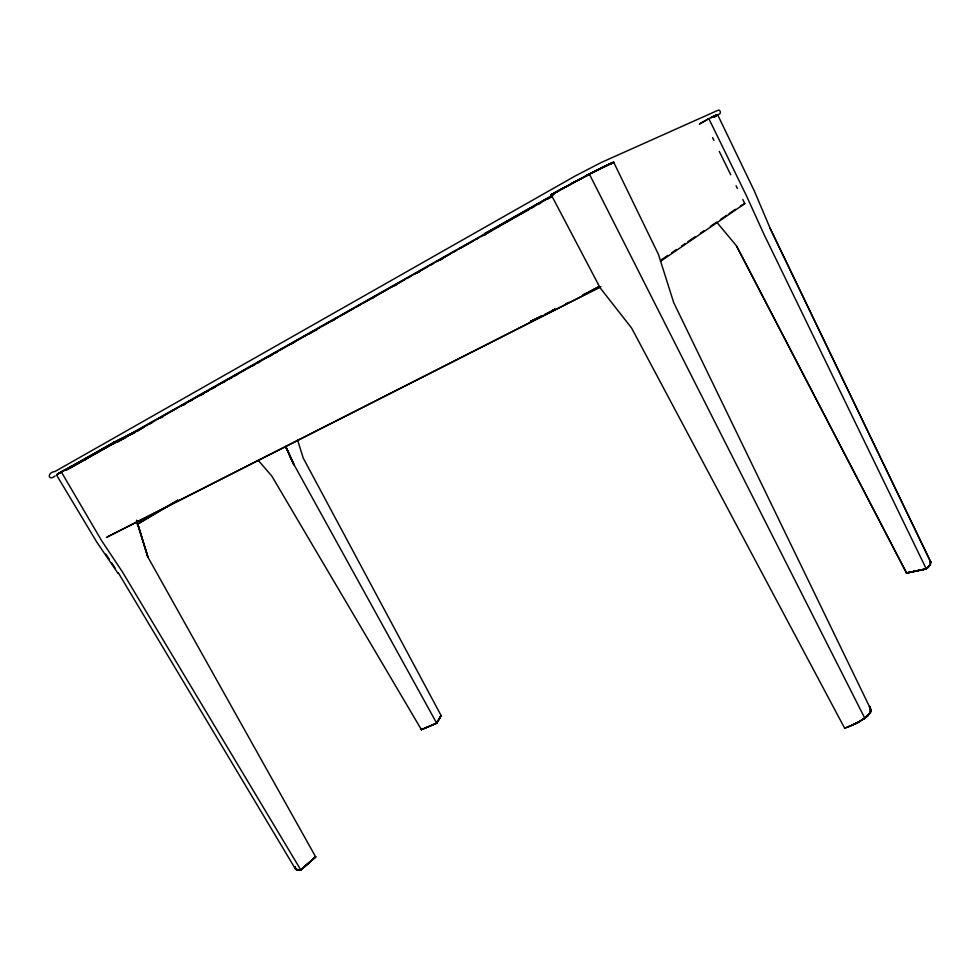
<?xml version="1.0" encoding="UTF-8"?>
<svg xmlns="http://www.w3.org/2000/svg" width="980" height="980" viewBox="0 0 980 980"><rect width="100%" height="100%" fill="white"/><g stroke="black" fill="none" stroke-linecap="round" stroke-linejoin="round"><path stroke-width="1.47" d="M870.534 712.007L870.828 710.047L869.603 706.531L870.644 711.909L867.496 716.062L858.051 722.481L844.65 728.263L856.251 723.424L864.789 718.267L870.191 712.877L870.816 709.961M930.302 564.48L930.939 562.471L770.182 228.364L754.282 190.88L717.642 114.758L711.162 117.465L708.846 118.641L746.552 195.988L763.445 233.191L926.21 568.768C931.551 566.893 929.934 558.527 930.939 562.471L770.035 228.279M870.301 708.442L869.456 706.568L870.62 711.823L866.173 717.164L870.167 712.791M118.127 573.508L96.897 542.283L56.583 475.092L61.275 471.858L101.54 540.531L122.561 572.136L300.823 869.995L297.075 869.799L298.067 869.897L295.286 868.745L118.372 572.908M71.699 466.284C69.727 465.831 67.608 470.094 68.98 467.668L113.288 442.691L143.876 427.28M68.526 468.55L113.545 442.458L143.827 427.268M844.625 728.177L631.549 327.957L600.164 287.887L551.177 194.689L592.778 172.37L613.86 162.153L610.822 163.954M300.897 869.799L315.634 856.826L300.836 869.995L315.634 856.826L147.845 556.995L136.588 520.466L147.845 556.995M870.069 707.585L869.677 706.617L870.412 708.32M70.156 467.926L113.435 443.462L113.545 442.458L114.501 442.899L128.098 436.027M68.49 468.403L113.778 443.279L113.888 442.372M138.695 430.159L113.778 443.279M870.608 711.97L870.73 711.076M863.209 719.381L866.234 717.115L858.051 722.444L848.717 726.658M295.899 869.346L297.136 869.811L295.335 868.758L295.201 866.614L295.948 869.407L300.848 869.983L315.634 856.973M295.262 866.626L295.041 867.815L295.151 866.553M906.623 573.03L926.223 568.89L906.427 572.982L926.149 568.902L928.183 566.857L926.173 568.89L906.5 573.043L926.223 568.89L928.183 566.857M484.573 234.489L490.135 231.17L484.573 234.489L485.027 233.436L552.683 195.204M57.992 473.842L56.558 475.018L59.045 473.169L56.558 475.018L57.612 474.81M441.11 715.682L436.676 723.191L421.376 729.647L436.639 723.216L441.135 715.596L436.639 723.216L441.098 715.535L303.224 458.064L297.54 439.873M57.906 473.952L61.103 471.956L57.93 474.026M57.183 474.443L56.718 475.018L57.195 474.381M613.688 162.264L658.474 254.506L673.726 302.661L869.517 706.752M421.461 729.72L421.902 728.532M867.496 716.062L868.574 714.849M930.253 561.822L930.951 562.545M295.078 867.251L295.335 866.614M930.706 562.153L929.775 561.32L930.326 561.773M870.669 709.165L870.804 710.12M421.621 729.034L421.437 729.708L271.803 476.06L258.23 460.33M928.121 567.004C934.614 559.702 925.353 570.201 929.016 565.987M300.885 869.909L315.658 856.9M930.375 564.456L929.028 566.048L929.763 565.129M421.474 729.683L436.676 723.154L293.963 464.581L285.682 446.549L293.829 464.655L285.731 446.513M300.554 869.946L298.006 869.922M929.702 565.276L930.375 564.333M717.642 114.758L715.302 116.253L717.642 114.758L716.944 114.77M68.625 468.783L68.514 468.109L114.195 442.519M155.318 420.396L116.485 442.421L124.889 438.048M484.561 234.882L552.536 195.804M116.73 442.176L177.895 407.656L157.976 418.889M552.524 195.4L484.537 234.245M736.446 245.87L906.549 573.043L736.507 245.845L716.944 222.436M715.486 116.326L714.187 116.963L717.593 114.697L711.162 117.465M660.398 261.378L744.812 203.644L742.803 199.516M661.549 259.688L667.809 255.425M671.557 252.864L676.567 249.447M681.578 246.029L685.326 243.469M687.838 241.766L695.347 236.646M700.345 233.228L704.106 230.668M710.365 226.392L716.625 222.129M720.374 219.569L726.633 215.294M729.132 213.591L735.392 209.316M553.97 193.954L551.177 194.689M718.769 114.293C721.917 114.047 719.969 108.4 717.605 110.458L601.267 162.484L575.236 175.959L54.892 471.552C46.905 472.238 47.922 481.78 55.1 475.974M533.573 319.786L530.425 321.612L537.714 318.022M716.931 115.187L717.519 114.672L716.343 115.665M58.972 473.279L61.066 471.98L58.996 473.218M138.327 523.541L177.711 500.168M137.188 524.471L177.846 500.327M714.322 116.963L716.392 115.738M484.684 234.796L484.488 233.963L512.81 218.503M699.5 124.007L708.785 118.69L699.536 123.946M859.717 721.415L851.742 725.47M66.53 470.082L552.683 195.522M180.589 406.112L320.288 327.234M322.947 325.728L337.586 317.471M340.244 315.964L360.199 304.694M362.87 303.2L412.09 275.392M414.748 273.898L434.704 262.628M437.374 261.121L457.329 249.851M459.988 248.357L479.943 237.087M179.022 407.104L330.824 321.354M333.372 319.946L353.425 308.602M355.997 307.181L387.994 289.088M390.591 287.642L405.291 279.325M407.888 277.879L410.608 276.323M413.217 274.865L427.893 266.572M430.514 265.102L433.209 263.571M435.843 262.101L450.494 253.808M453.14 252.326L455.81 250.807M458.456 249.324L473.107 241.056M475.753 239.561L478.424 238.054M131.075 434.483L135.069 432.229L131.087 434.507M137.727 430.735L140.397 429.228L137.739 430.759M149.707 423.973L152.365 422.466M182.978 405.193L185.637 403.687M189.63 401.433L192.3 399.938M200.288 395.43L202.946 393.923M205.604 392.416L208.262 390.922M212.256 388.668L214.926 387.161M222.901 382.653L225.571 381.159M229.565 378.905L232.223 377.398M234.882 375.891L237.552 374.397M252.191 366.128L254.849 364.634M257.507 363.127L260.166 361.62M268.153 357.112L272.146 354.858M274.817 353.363L277.475 351.857M290.778 344.348L294.772 342.094M309.411 333.837L317.398 329.329M332.036 321.06L334.695 319.566M371.959 298.533L374.63 297.026M394.585 285.756L397.255 284.261M417.211 272.991L419.881 271.485M439.836 260.214L442.495 258.72M183.015 405.291L185.686 403.797M200.337 395.553L202.995 394.058M582.083 178.005C554.19 192.705 615.942 160.083 571.12 183.775L574.856 181.864L551.777 194.359L589.433 174.232L864.777 718.144L861.445 720.374M610.846 163.868L613.468 162.411M515.468 217.021L518.138 215.551M520.797 214.069L528.784 209.634M531.454 208.152L534.112 206.67M538.106 204.453L540.776 202.97M547.428 199.283L551.422 197.066M715.473 115.567L716.392 115.052L711.296 117.576M714.212 116.056C707.67 119.168 717.225 114.66 714.077 116.069M571.242 183.922L551.875 194.322M557.62 191.333L551.961 194.359L562.79 188.503M61.373 471.797L70.928 466.909L61.483 471.748M113.251 443.034L114.133 443.083M613.174 162.57L585.795 176.032M589.433 174.232L585.697 175.996L592.839 172.456M70.964 466.958L61.605 471.674M592.667 172.345L595.926 170.667C584.239 176.608 607.037 165.106 596.048 170.79M562.74 188.417L567.175 185.931M61.74 471.674L70.866 466.897M740.402 205.91L744.812 203.644M859.754 721.525L851.706 725.396M595.865 170.679L609.744 164.003L604.158 166.674M74.174 465.145L79.601 462.389L74.211 465.132M68.723 468.232L71.454 466.848M76.918 464.079L79.637 462.695M530.719 321.465L541.475 316.013L530.499 321.55M552.218 310.562L554.901 309.202L552.291 310.55M583.112 294.882L585.795 293.522M588.478 292.163L599.233 286.699L592.459 290.08M544.427 314.617L555.17 309.166M565.913 303.714L568.608 302.342M583.382 294.845L599.49 286.675L583.296 294.858M74.431 464.9L79.895 462.131M83.986 460.061L86.718 458.677M107.445 536.832L600.924 286.577M106.391 537.457L600.164 287.067M598.964 169.173L601.745 167.886M601.536 167.788L604.035 166.551L598.903 169.148M603.95 166.576L608.09 164.665L606.069 165.547M485.027 233.436L491.887 230.178M607.918 164.665L613.125 162.398L612.01 162.852M609.511 163.929L611.104 163.403L609.683 163.929M870.093 712.962L869.407 713.967M716.441 115.126L717.152 114.832M610.871 163.329L612.182 162.852M551.201 194.8L553.933 193.893M551.164 194.738L553.921 193.807M113.288 442.691L114.06 442.654M481.768 236.18L481.609 236.719M589.323 174.109L592.778 172.37M113.619 442.887L114.501 442.899M295.127 868.317L295.335 868.758M105.889 554.104L109.221 559.115M111.708 562.875L115.04 567.885M712.57 137.653L713.918 140.41M719.283 151.41L730.713 174.771M736.078 185.771L737.426 188.528M285.633 446.574L293.829 464.655M870.387 708.234L870.828 710.047M136.6 520.454L147.882 556.959M870.816 710.88L870.718 710.169M163.023 416.463L160.353 417.958L163.048 416.524M712.742 116.718L711.247 117.502L712.815 116.743M80.14 462.18L74.75 464.863L80.042 462.131M86.693 458.775L83.949 460.098L86.595 458.726M485.419 234.367L482.65 235.678L485.406 234.367"/></g></svg>
